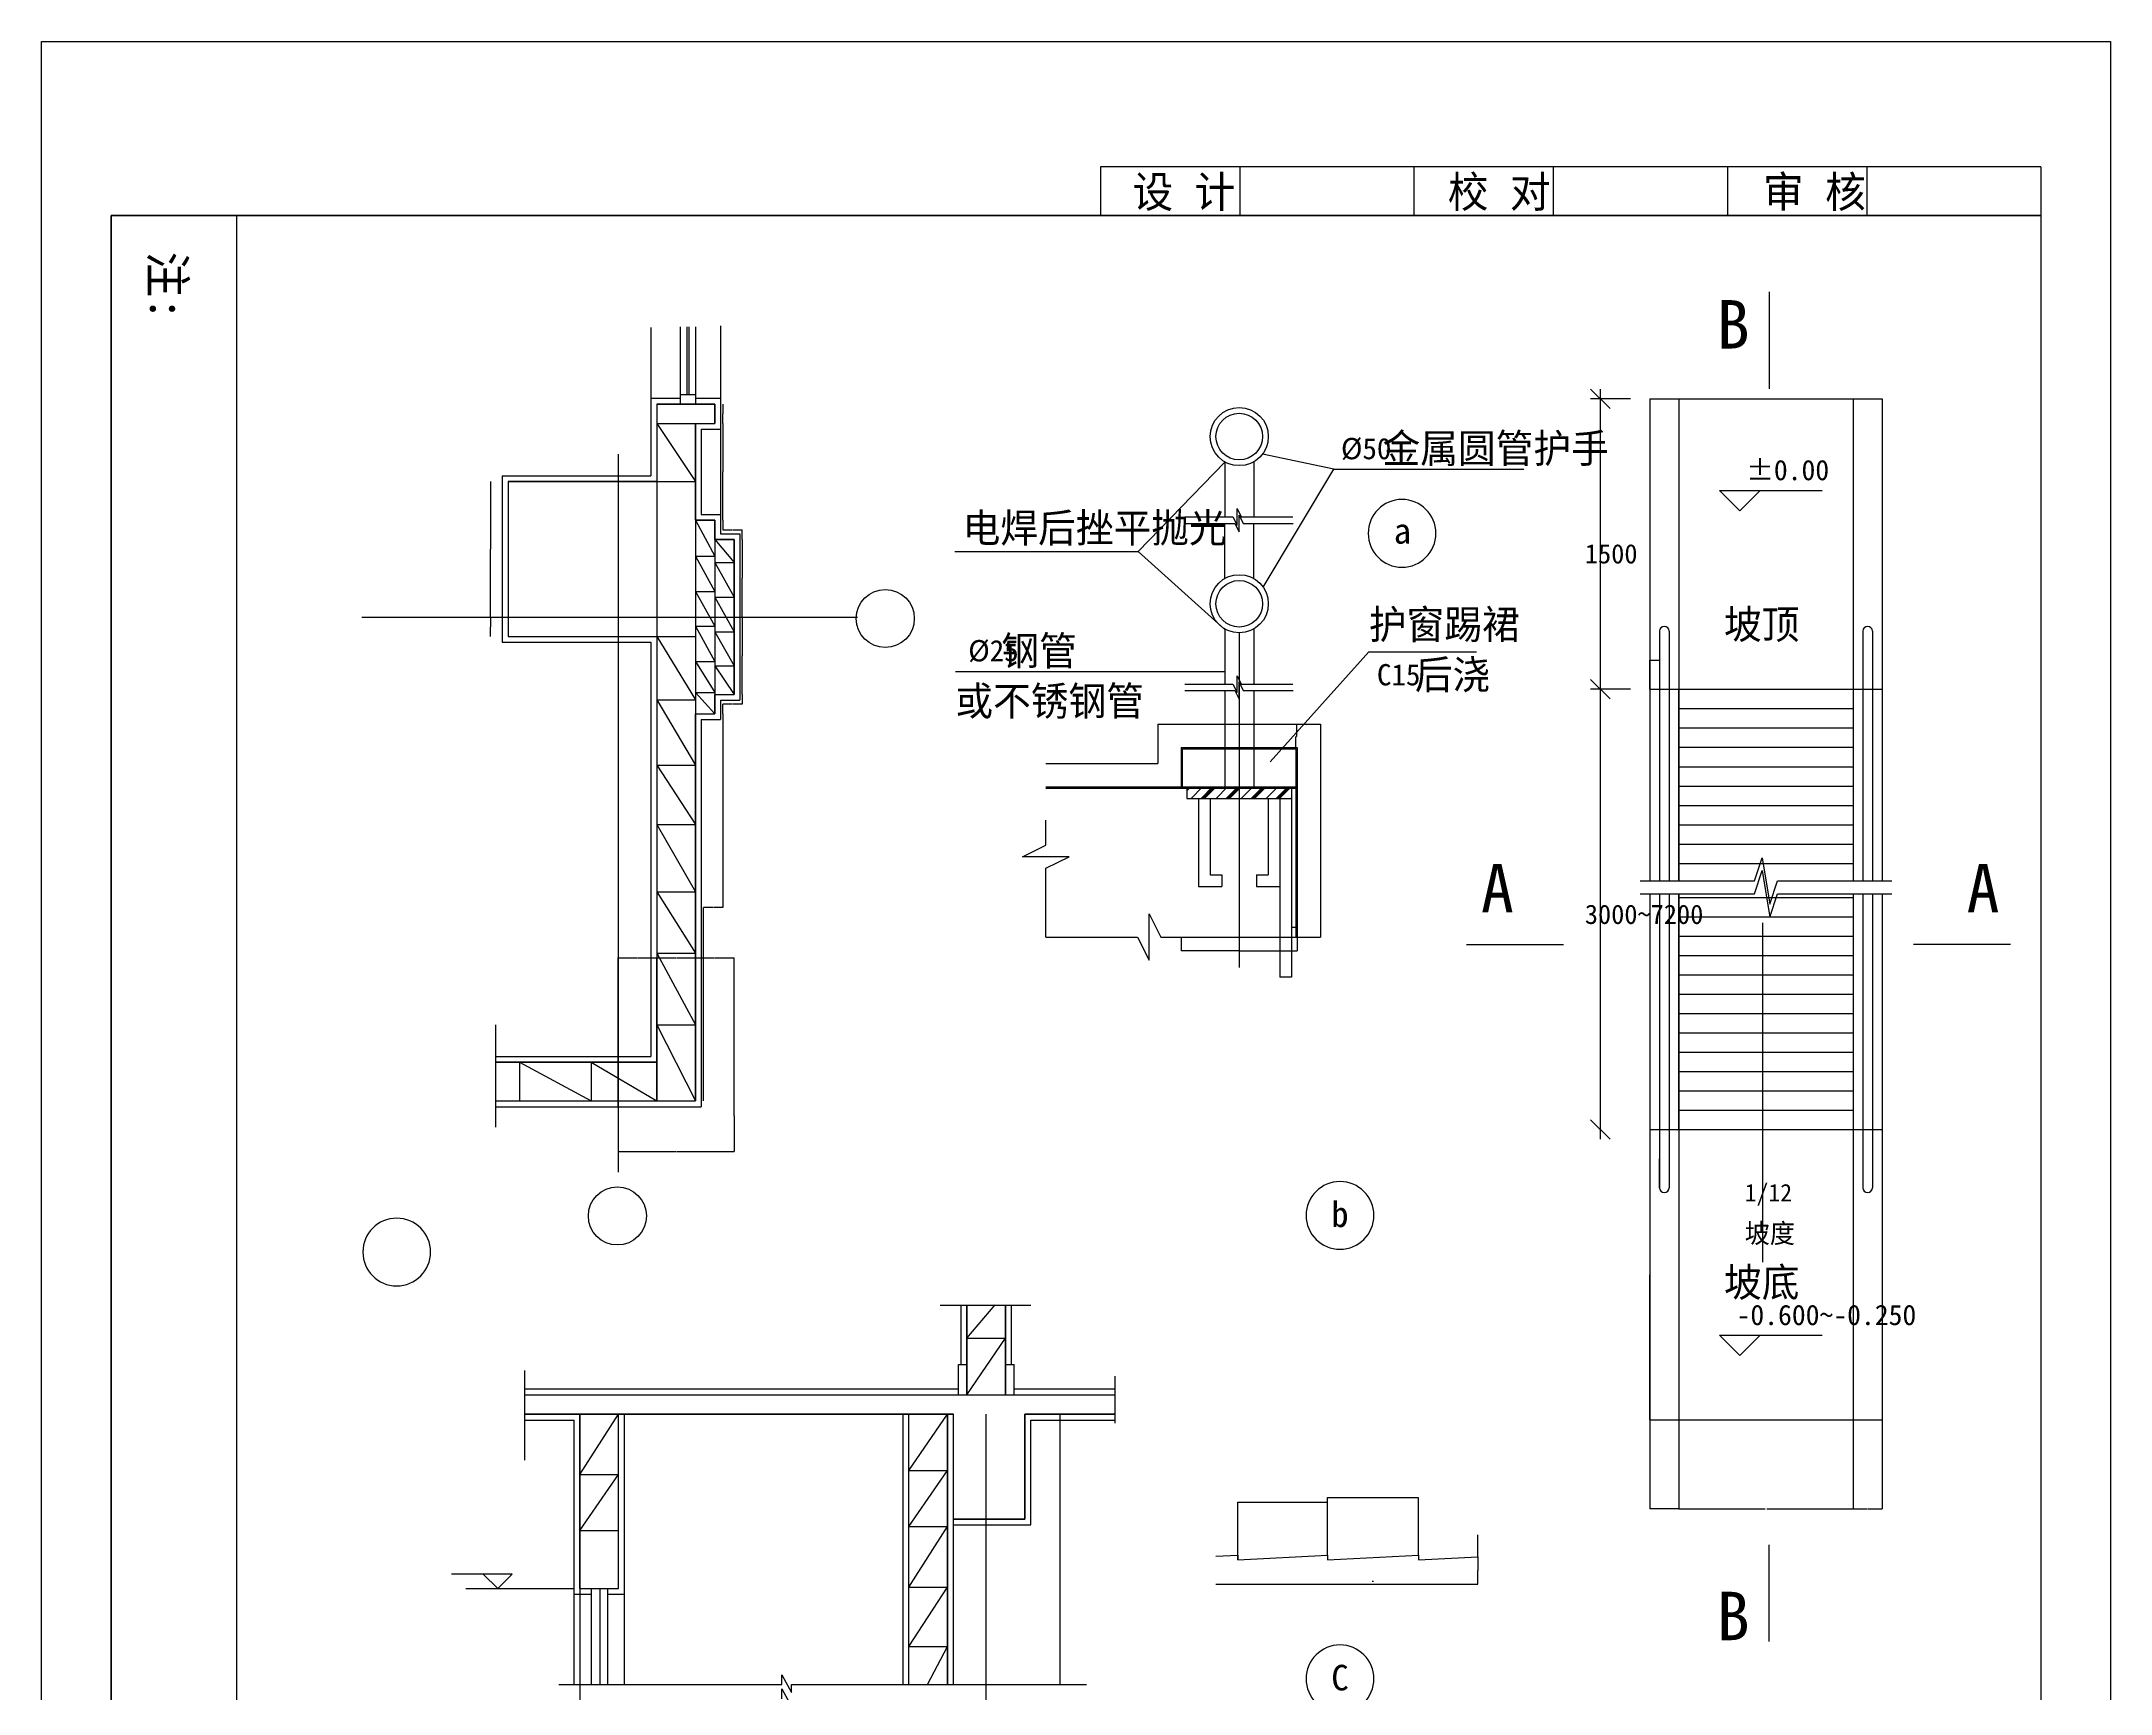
# Model space of a CAD drawing. Header units: metres. Extents: x 44350 to 55042, y 4554 to 19674.
# Drawn here: x 44350 to 55042, y 11138 to 19674 of the extents above; entities that cross this region are included whole.
import ezdxf

# ---------------------------------------------------------------- set-up
doc = ezdxf.new("R2010")
doc.units = ezdxf.units.M
for name, color, linetype in [('DIMENSION$', 3, 'Continuous'), ('HA', 43, 'Continuous'), ('PL', 5, 'Continuous'), ('PUB_DIM', 3, 'Continuous'), ('PUB_TEXT', 142, 'Continuous'), ('PUB_WALL', 255, 'Continuous'), ('STAIR', 2, 'Continuous'), ('TK', 143, 'Continuous'), ('WALL', 7, 'Continuous'), ('XU1', 2, 'Continuous')]:
    doc.layers.add(name, color=color, linetype=linetype)
doc.dimstyles.get("Standard").update_dxf_attribs({"dimtxt": 2.5, "dimasz": 2.5, "dimexe": 1.25, "dimexo": 0.625, "dimtad": 1, "dimcen": 2.5, "dimazin": 3, "dimtfac": 1, "dimtmove": 0, "dimatfit": 3})
pattern_1 = [(45, (0, 0), (-1122.53, 1122.53), [])]

# ---------------------------------------------------------------- blocks, each defined once
blk = doc.blocks.new('_ARCHTICK')
at = {"color": 0, "linetype": 'BYBLOCK'}
blk.add_lwpolyline([(-0.5, -0.5), (0.5, 0.5)], dxfattribs=at)
blk = doc.blocks.new('*D1')
for p, q in [((47329.87, 14122.42), (47329.87, 13938.14)), ((47929.87, 14122.42), (47929.87, 13938.14)), ((47330.12, 13938.14), (47628.37, 13938.14)), ((47631.37, 13938.14), (47929.62, 13938.14))]:
    blk.add_line(p, q)
at = {"layer": 'Defpoints'}
for p in [(47329.87, 14122.42), (47929.87, 14122.42), (47329.87, 13938.14)]:
    blk.add_point(p, dxfattribs=at)
at = {"layer": 'DIMENSION$', "insert": (47629.87, 13938.14), "char_height": 1, "attachment_point": 5}
blk.add_mtext('600', dxfattribs=at)
blk = doc.blocks.new('*D2')
for p, q in [((47871.04, 17750), (47870.79, 17750)), ((47871.29, 17800), (47871.29, 17750)), ((47871.29, 17700), (47871.29, 17750)), ((47871.29, 17750), (47871.29, 17750)), ((47871.54, 17750), (47871.79, 17750))]:
    blk.add_line(p, q)
at = {"layer": 'Defpoints'}
for p in [(47871.29, 17800), (47871.29, 17750), (47871.29, 17700)]:
    blk.add_point(p, dxfattribs=at)
at = {"layer": 'DIMENSION$', "insert": (47871.29, 17751.125), "char_height": 1, "attachment_point": 5}
blk.add_mtext('0', dxfattribs=at)
blk = doc.blocks.new('*D3')
for p, q in [((47871.29, 17700), (47871.29, 17450)), ((47871.04, 17450), (47870.79, 17450)), ((47871.29, 17200), (47871.29, 17450)), ((47871.29, 17450), (47871.29, 17450)), ((47871.54, 17450), (47871.79, 17450))]:
    blk.add_line(p, q)
at = {"layer": 'Defpoints'}
for p in [(47871.29, 17700), (47871.29, 17450), (47871.29, 17200)]:
    blk.add_point(p, dxfattribs=at)
at = {"layer": 'DIMENSION$', "insert": (47871.29, 17451.125), "char_height": 1, "attachment_point": 5}
blk.add_mtext('0', dxfattribs=at)
blk = doc.blocks.new('*D4')
for p, q in [((47871.29, 17200), (47871.29, 17150)), ((47871.54, 17150), (47919.79, 17150)), ((47922.79, 17150), (47971.04, 17150)), ((47971.29, 17100), (47971.29, 17150))]:
    blk.add_line(p, q)
at = {"layer": 'Defpoints'}
for p in [(47871.29, 17200), (47871.29, 17150), (47971.29, 17100)]:
    blk.add_point(p, dxfattribs=at)
at = {"layer": 'DIMENSION$', "insert": (47921.29, 17150), "char_height": 1, "attachment_point": 5}
blk.add_mtext('100', dxfattribs=at)
blk = doc.blocks.new('*D5')
for p, q in [((47971.29, 17100), (47971.29, 16900)), ((47971.04, 16900), (47970.79, 16900)), ((47971.29, 16700), (47971.29, 16900)), ((47971.29, 16900), (47971.29, 16900)), ((47971.54, 16900), (47971.79, 16900))]:
    blk.add_line(p, q)
at = {"layer": 'Defpoints'}
for p in [(47971.29, 17100), (47971.29, 16900), (47971.29, 16700)]:
    blk.add_point(p, dxfattribs=at)
at = {"layer": 'DIMENSION$', "insert": (47971.29, 16901.125), "char_height": 1, "attachment_point": 5}
blk.add_mtext('0', dxfattribs=at)
blk = doc.blocks.new('*D6')
for p, q in [((47971.29, 16700), (47971.29, 16500)), ((47971.04, 16500), (47970.79, 16500)), ((47971.29, 16300), (47971.29, 16500)), ((47971.29, 16500), (47971.29, 16500)), ((47971.54, 16500), (47971.79, 16500))]:
    blk.add_line(p, q)
at = {"layer": 'Defpoints'}
for p in [(47971.29, 16700), (47971.29, 16500), (47971.29, 16300)]:
    blk.add_point(p, dxfattribs=at)
at = {"layer": 'DIMENSION$', "insert": (47971.29, 16501.125), "char_height": 1, "attachment_point": 5}
blk.add_mtext('0', dxfattribs=at)
blk = doc.blocks.new('*D7')
for p, q in [((47971.29, 16300), (47971.29, 16250)), ((47919.79, 16250), (47871.04, 16250)), ((47871.29, 16200), (47871.29, 16250)), ((47971.54, 16250), (47922.79, 16250))]:
    blk.add_line(p, q)
at = {"layer": 'Defpoints'}
for p in [(47971.29, 16300), (47871.29, 16200), (47971.29, 16250)]:
    blk.add_point(p, dxfattribs=at)
at = {"layer": 'DIMENSION$', "insert": (47921.29, 16250), "char_height": 1, "attachment_point": 5}
blk.add_mtext('100', dxfattribs=at)
blk = doc.blocks.new('*D8')
for p, q in [((47871.29, 16200), (47871.29, 15200)), ((47819.79, 15200), (47771.04, 15200)), ((47771.29, 14200), (47771.29, 15200)), ((47871.54, 15200), (47822.79, 15200))]:
    blk.add_line(p, q)
at = {"layer": 'Defpoints'}
for p in [(47871.29, 16200), (47871.29, 15200), (47771.29, 14200)]:
    blk.add_point(p, dxfattribs=at)
at = {"layer": 'DIMENSION$', "insert": (47821.29, 15200), "char_height": 1, "attachment_point": 5}
blk.add_mtext('100', dxfattribs=at)
blk = doc.blocks.new('*D9')
for p, q in [((46671.02, 17400), (46671.02, 17050)), ((46670.77, 17050), (46670.52, 17050)), ((46671.02, 16700), (46671.02, 17050)), ((46671.02, 17050), (46671.02, 17050)), ((46671.27, 17050), (46671.52, 17050))]:
    blk.add_line(p, q)
at = {"layer": 'Defpoints'}
for p in [(46671.02, 17400), (46671.02, 17050), (46671.02, 16700)]:
    blk.add_point(p, dxfattribs=at)
at = {"layer": 'DIMENSION$', "insert": (46671.02, 17051.125), "char_height": 1, "attachment_point": 5}
blk.add_mtext('0', dxfattribs=at)
blk = doc.blocks.new('*D10')
for p, q in [((46671.02, 16700), (46671.02, 16650)), ((46670.77, 16650), (46670.52, 16650)), ((46671.02, 16600), (46671.02, 16650)), ((46671.02, 16650), (46671.02, 16650)), ((46671.27, 16650), (46671.52, 16650))]:
    blk.add_line(p, q)
at = {"layer": 'Defpoints'}
for p in [(46671.02, 16700), (46671.02, 16650), (46671.02, 16600)]:
    blk.add_point(p, dxfattribs=at)
at = {"layer": 'DIMENSION$', "insert": (46671.02, 16651.125), "char_height": 1, "attachment_point": 5}
blk.add_mtext('0', dxfattribs=at)
blk = doc.blocks.new('*D11')
for p, q in [((47132.69, 11681.06), (47132.69, 11031.06)), ((47132.44, 11031.06), (47132.19, 11031.06)), ((47132.69, 10381.06), (47132.69, 11031.06)), ((47132.69, 11031.06), (47132.69, 11031.06)), ((47132.94, 11031.06), (47133.19, 11031.06))]:
    blk.add_line(p, q)
at = {"layer": 'Defpoints'}
for p in [(47132.69, 11681.06), (47132.69, 11031.06), (47132.69, 10381.06)]:
    blk.add_point(p, dxfattribs=at)
at = {"layer": 'DIMENSION$', "insert": (47132.69, 11032.185), "char_height": 1, "attachment_point": 5}
blk.add_mtext('2400', dxfattribs=at)
blk = doc.blocks.new('*D21')
for p, q in [((47329.87, 14170), (47329.87, 14939.44)), ((47330.12, 14939.44), (47428.37, 14939.44)), ((47431.37, 14939.44), (47529.62, 14939.44)), ((47529.87, 14200), (47529.87, 14939.44))]:
    blk.add_line(p, q)
at = {"layer": 'Defpoints'}
for p in [(47329.87, 14939.44), (47329.87, 14170), (47529.87, 14200)]:
    blk.add_point(p, dxfattribs=at)
at = {"insert": (47429.87, 14939.44), "char_height": 1, "attachment_point": 5}
blk.add_mtext('200', dxfattribs=at)
blk = doc.blocks.new('*D22')
for p, q in [((47529.87, 14200), (47529.87, 14939.44)), ((47530.12, 14939.44), (47628.37, 14939.44)), ((47631.37, 14939.44), (47729.62, 14939.44)), ((47729.87, 14200), (47729.87, 14939.44))]:
    blk.add_line(p, q)
at = {"layer": 'Defpoints'}
for p in [(47529.87, 14939.44), (47529.87, 14200), (47729.87, 14200)]:
    blk.add_point(p, dxfattribs=at)
at = {"insert": (47629.87, 14939.44), "char_height": 1, "attachment_point": 5}
blk.add_mtext('200', dxfattribs=at)
blk = doc.blocks.new('*D23')
for p, q in [((47729.87, 14200), (47729.87, 14939.44)), ((47730.12, 14939.44), (47828.37, 14939.44)), ((47831.37, 14939.44), (47929.62, 14939.44)), ((47929.87, 14122.42), (47929.87, 14939.44))]:
    blk.add_line(p, q)
at = {"layer": 'Defpoints'}
for p in [(47729.87, 14939.44), (47729.87, 14200), (47929.87, 14122.42)]:
    blk.add_point(p, dxfattribs=at)
at = {"insert": (47829.87, 14939.44), "char_height": 1, "attachment_point": 5}
blk.add_mtext('200', dxfattribs=at)
blk = doc.blocks.new('*D24')
for p, q in [((52811.31, 12551.38), (52811.31, 12092.06)), ((53711.31, 12551.38), (53711.31, 12092.06)), ((52811.56, 12092.06), (53257.31, 12092.06)), ((53265.31, 12092.06), (53711.06, 12092.06))]:
    blk.add_line(p, q)
at = {"layer": 'Defpoints'}
for p in [(52811.31, 12551.38), (53711.31, 12551.38), (52811.31, 12092.06)]:
    blk.add_point(p, dxfattribs=at)
at = {"layer": 'DIMENSION$', "insert": (53261.31, 12092.06), "char_height": 1, "attachment_point": 5}
blk.add_mtext('900~1500', dxfattribs=at)
blk = doc.blocks.new('*D25')
for p, q in [((52661.31, 12551.38), (52661.31, 12092.06)), ((52811.31, 12551.38), (52811.31, 12092.06)), ((52734.81, 12092.06), (52661.06, 12092.06)), ((52811.56, 12092.06), (52737.81, 12092.06))]:
    blk.add_line(p, q)
at = {"layer": 'Defpoints'}
for p in [(52661.31, 12551.38), (52811.31, 12551.38), (52811.31, 12092.06)]:
    blk.add_point(p, dxfattribs=at)
at = {"layer": 'DIMENSION$', "insert": (52736.31, 12092.06), "char_height": 1, "attachment_point": 5}
blk.add_mtext('150', dxfattribs=at)
blk = doc.blocks.new('*D26')
for p, q in [((53711.31, 12551.38), (53711.31, 12092.06)), ((53861.31, 12551.38), (53861.31, 12092.06)), ((53711.56, 12092.06), (53784.81, 12092.06)), ((53787.81, 12092.06), (53861.06, 12092.06))]:
    blk.add_line(p, q)
at = {"layer": 'Defpoints'}
for p in [(53711.31, 12551.38), (53861.31, 12551.38), (53711.31, 12092.06)]:
    blk.add_point(p, dxfattribs=at)
at = {"layer": 'DIMENSION$', "insert": (53786.31, 12092.06), "char_height": 1, "attachment_point": 5}
blk.add_mtext('150', dxfattribs=at)
blk = doc.blocks.new('*D27')
for p, q in [((52661.31, 14051.38), (52661.31, 13301.38)), ((52661.06, 13301.38), (52660.81, 13301.38)), ((52661.31, 12551.38), (52661.31, 13301.38)), ((52661.31, 13301.38), (52661.31, 13301.38)), ((52661.56, 13301.38), (52661.81, 13301.38))]:
    blk.add_line(p, q)
at = {"layer": 'Defpoints'}
for p in [(52661.31, 14051.38), (52661.31, 13301.38), (52661.31, 12551.38)]:
    blk.add_point(p, dxfattribs=at)
at = {"layer": 'DIMENSION$', "insert": (52661.31, 13302.505), "char_height": 1, "attachment_point": 5}
blk.add_mtext('0', dxfattribs=at)
blk = doc.blocks.new('*D33')
for p, q in [((50835.15, 16146.62), (50835.15, 16082.87)), ((50832.15, 16019.12), (50832.15, 16082.87)), ((50832.4, 16082.87), (50832.65, 16082.87)), ((50834.65, 16082.87), (50834.9, 16082.87))]:
    blk.add_line(p, q)
at = {"layer": 'Defpoints'}
for p in [(50835.15, 16146.62), (50832.15, 16082.87), (50832.15, 16019.12)]:
    blk.add_point(p, dxfattribs=at)
at = {"layer": 'PUB_DIM', "insert": (50833.65, 16082.87), "char_height": 1, "attachment_point": 5}
blk.add_mtext('20', dxfattribs=at)
blk = doc.blocks.new('*D34')
for p, q in [((50388.65, 14976.07), (50239.4, 14976.07)), ((50239.65, 15046.33), (50239.65, 14976.07)), ((50539.9, 14976.07), (50390.65, 14976.07)), ((50539.65, 15046.33), (50539.65, 14976.07))]:
    blk.add_line(p, q)
at = {"layer": 'Defpoints'}
for p in [(50239.65, 15046.33), (50539.65, 15046.33), (50539.65, 14976.07)]:
    blk.add_point(p, dxfattribs=at)
at = {"layer": 'PUB_DIM', "insert": (50389.65, 14976.07), "char_height": 1, "attachment_point": 5}
blk.add_mtext('55', dxfattribs=at)
blk = doc.blocks.new('*D35')
for p, q in [((50539.65, 15046.33), (50539.65, 14976.07)), ((50539.9, 14976.07), (50688.65, 14976.07)), ((50690.65, 14976.07), (50839.4, 14976.07)), ((50839.65, 15046.33), (50839.65, 14976.07))]:
    blk.add_line(p, q)
at = {"layer": 'Defpoints'}
for p in [(50539.65, 15046.33), (50539.65, 14976.07), (50839.65, 15046.33)]:
    blk.add_point(p, dxfattribs=at)
at = {"layer": 'PUB_DIM', "insert": (50689.65, 14976.07), "char_height": 1, "attachment_point": 5}
blk.add_mtext('55', dxfattribs=at)
blk = doc.blocks.new('*D36')
for p, q in [((50809.65, 15763.21), (50809.65, 15096.62)), ((50839.65, 15823.21), (50839.65, 15096.62)), ((50824.15, 15096.62), (50809.4, 15096.62)), ((50839.9, 15096.62), (50825.15, 15096.62))]:
    blk.add_line(p, q)
at = {"layer": 'Defpoints'}
for p in [(50809.65, 15763.21), (50839.65, 15823.21), (50839.65, 15096.62)]:
    blk.add_point(p, dxfattribs=at)
at = {"layer": 'PUB_DIM', "insert": (50824.65, 15096.62), "char_height": 1, "attachment_point": 5}
blk.add_mtext('6', dxfattribs=at)
blk = doc.blocks.new('*D37')
for p, q in [((50832.15, 16019.12), (50832.15, 15921.16)), ((50832.4, 15921.16), (50832.65, 15921.16)), ((50834.65, 15921.16), (50834.9, 15921.16)), ((50835.15, 15823.21), (50835.15, 15921.16))]:
    blk.add_line(p, q)
at = {"layer": 'Defpoints'}
for p in [(50832.15, 16019.12), (50832.15, 15921.16), (50835.15, 15823.21)]:
    blk.add_point(p, dxfattribs=at)
at = {"layer": 'PUB_DIM', "insert": (50833.65, 15921.16), "char_height": 1, "attachment_point": 5}
blk.add_mtext('30', dxfattribs=at)
blk = doc.blocks.new('*D38')
for p, q in [((50809.65, 15763.21), (50809.65, 14838.62)), ((50749.65, 15307.21), (50749.65, 14838.62)), ((50778.65, 14838.62), (50749.4, 14838.62)), ((50809.9, 14838.62), (50780.65, 14838.62))]:
    blk.add_line(p, q)
at = {"layer": 'Defpoints'}
for p in [(50809.65, 15763.21), (50749.65, 15307.21), (50809.65, 14838.62)]:
    blk.add_point(p, dxfattribs=at)
at = {"layer": 'PUB_DIM', "insert": (50779.65, 14838.62), "char_height": 1, "attachment_point": 5}
blk.add_mtext('80', dxfattribs=at)
blk = doc.blocks.new('*D39')
for p, q in [((51772.67, 11773.74), (51772.42, 11773.74)), ((51772.92, 11844.79), (51772.92, 11773.74)), ((51772.92, 11702.68), (51772.92, 11773.74)), ((51772.92, 11773.74), (51772.92, 11773.74)), ((51773.17, 11773.74), (51773.42, 11773.74))]:
    blk.add_line(p, q)
at = {"layer": 'Defpoints'}
for p in [(51772.92, 11844.79), (51772.92, 11773.74), (51772.92, 11702.68)]:
    blk.add_point(p, dxfattribs=at)
at = {"layer": 'DIMENSION$', "insert": (51772.92, 11774.865), "char_height": 1, "attachment_point": 5}
blk.add_mtext('20', dxfattribs=at)
blk = doc.blocks.new('*D40')
for p, q in [((51772.67, 11957.51), (51772.42, 11957.51)), ((51772.92, 11844.79), (51772.92, 11957.51)), ((51772.92, 11879.25), (51772.92, 11957.51)), ((51772.92, 11957.51), (51772.92, 11957.51)), ((51773.17, 11957.51), (51773.42, 11957.51))]:
    blk.add_line(p, q)
at = {"layer": 'Defpoints'}
for p in [(51772.92, 11957.51), (51772.92, 11879.25), (51772.92, 11844.79)]:
    blk.add_point(p, dxfattribs=at)
at = {"layer": 'DIMENSION$', "insert": (51772.92, 11958.635), "char_height": 1, "attachment_point": 5}
blk.add_mtext('6', dxfattribs=at)
blk = doc.blocks.new('*D41')
for p, q in [((50532.73, 11829.26), (50532.73, 12126.74)), ((50532.98, 12126.74), (50763.035, 12126.74)), ((50765.035, 12126.74), (50995.09, 12126.74)), ((50995.34, 11852.99), (50995.34, 12126.74))]:
    blk.add_line(p, q)
at = {"layer": 'Defpoints'}
for p in [(50532.73, 12126.74), (50532.73, 11829.26), (50995.34, 11852.99)]:
    blk.add_point(p, dxfattribs=at)
at = {"layer": 'DIMENSION$', "insert": (50764.035, 12126.74), "char_height": 1, "attachment_point": 5}
blk.add_mtext('80', dxfattribs=at)
blk = doc.blocks.new('*D42')
for p, q in [((50995.34, 11852.99), (50995.34, 12150.63)), ((50995.59, 12150.63), (51229.315, 12150.63)), ((51231.315, 12150.63), (51465.04, 12150.63)), ((51465.29, 11852.99), (51465.29, 12150.63))]:
    blk.add_line(p, q)
at = {"layer": 'Defpoints'}
for p in [(50995.34, 12150.63), (50995.34, 11852.99), (51465.29, 11852.99)]:
    blk.add_point(p, dxfattribs=at)
at = {"layer": 'DIMENSION$', "insert": (51230.315, 12150.63), "char_height": 1, "attachment_point": 5}
blk.add_mtext('80', dxfattribs=at)
blk = doc.blocks.new('*D43')
for p, q in [((52711.31, 16626.83), (52711.31, 16476.83)), ((52661.31, 16326.83), (52661.31, 16476.83)), ((52661.56, 16476.83), (52685.31, 16476.83)), ((52687.31, 16476.83), (52711.06, 16476.83))]:
    blk.add_line(p, q)
at = {"layer": 'Defpoints'}
for p in [(52711.31, 16626.83), (52661.31, 16476.83), (52661.31, 16326.83)]:
    blk.add_point(p, dxfattribs=at)
at = {"layer": 'DIMENSION$', "insert": (52686.31, 16476.83), "char_height": 1, "attachment_point": 5}
blk.add_mtext('50', dxfattribs=at)
blk = doc.blocks.new('*D44')
for p, q in [((52711.31, 14051.38), (52711.31, 13901.38)), ((52711.06, 13901.38), (52710.81, 13901.38)), ((52711.31, 13751.38), (52711.31, 13901.38)), ((52711.31, 13901.38), (52711.31, 13901.38)), ((52711.56, 13901.38), (52711.81, 13901.38))]:
    blk.add_line(p, q)
at = {"layer": 'Defpoints'}
for p in [(52711.31, 14051.38), (52711.31, 13901.38), (52711.31, 13751.38)]:
    blk.add_point(p, dxfattribs=at)
at = {"layer": 'DIMENSION$', "insert": (52711.31, 13902.505), "char_height": 1, "attachment_point": 5}
blk.add_mtext('0', dxfattribs=at)

msp = doc.modelspace()

# ---------------------------------------------------------------- hatches: boundary and pattern name
h = msp.add_hatch()
h.set_pattern_fill('AN33C', scale=500)
h.set_pattern_definition(pattern_1)
h.paths.add_polyline_path([(50464.65, 16019.12), (50247.15, 16019.12), (50247.15, 15823.21), (50464.65, 15823.21)])
h.paths.add_polyline_path([(50832.15, 16019.12), (50614.65, 16019.12), (50614.65, 15823.21), (50809.65, 15823.21), (50832.15, 15823.21)])
h = msp.add_hatch()
h.set_pattern_fill('AN31C', scale=500)
h.set_pattern_definition(pattern_1)
h.paths.add_polyline_path([(49540.37, 15818.71), (49540.37, 15521.75), (49420.37, 15461.75), (49660.37, 15461.75), (49540.37, 15401.75), (49540.37, 15046.33), (50014.88, 15046.33), (50074.88, 14926.33), (50074.88, 15166.33), (50134.88, 15046.33), (50835.15, 15046.33), (50835.15, 15818.71), (50809.65, 15818.71), (50809.65, 15763.21), (50749.65, 15763.21), (50749.65, 15307.21), (50629.65, 15307.21), (50629.65, 15367.21), (50689.65, 15367.21), (50689.65, 15763.21), (50389.65, 15763.21), (50389.65, 15367.21), (50449.65, 15367.21), (50449.65, 15307.21), (50329.65, 15307.21), (50329.65, 15763.21), (50269.65, 15763.21), (50269.65, 15818.71)])
h.paths.add_polyline_path([(50329.65, 15307.21), (50449.65, 15307.21), (50449.65, 15367.21), (50389.65, 15367.21), (50389.65, 15763.21), (50329.65, 15763.21)])
h.paths.add_polyline_path([(50689.65, 15367.21), (50629.65, 15367.21), (50629.65, 15307.21), (50749.65, 15307.21), (50749.65, 15763.21), (50689.65, 15763.21)])
h = msp.add_hatch()
h.set_pattern_fill('AR-SAND', scale=50)
h.paths.add_polyline_path([(51772.92, 11844.79), (51466.48, 11829.32), (51465.29, 11852.99), (50995.34, 11829.26), (50995.34, 11852.99), (50532.73, 11829.26), (50532.73, 11852.99), (50419.12, 11847.25), (50419.12, 11702.68), (51772.92, 11702.68)])
at = {"layer": 'HA'}
h = msp.add_hatch(dxfattribs=at)
h.set_pattern_fill('STEEL', scale=12)
h.paths.add_polyline_path([(50809.65, 15763.21), (50809.65, 15823.21), (50269.65, 15823.21), (50269.65, 15763.21)])

# ---------------------------------------------------------------- linework, layer by layer
for p, q in [((52661.31, 17826.83), (53861.31, 17826.83)), ((52661.31, 17826.83), (52661.31, 15336.36)), ((52811.31, 17826.83), (52811.31, 15336.36)), ((53711.31, 17826.83), (53711.31, 15336.36)), ((53861.31, 17826.83), (53861.31, 15336.36)), ((50464.65, 17502.22), (50464.65, 17217.43)), ((50614.89, 17502.22), (50614.89, 17217.43)), ((50464.65, 16898.62), (50464.65, 17183.42)), ((50614.89, 16898.62), (50614.89, 17183.42)), ((50464.65, 16638.4), (50464.65, 16353.61)), ((50614.89, 16638.4), (50614.89, 16353.61)), ((52711.31, 16626.83), (52711.31, 15336.36)), ((52761.31, 16626.83), (52761.31, 15336.36)), ((53761.31, 16626.83), (53761.31, 15336.36)), ((53811.31, 16626.83), (53811.31, 15336.36)), ((50464.65, 16319.6), (50464.65, 15823.21)), ((50614.65, 16319.6), (50614.65, 15823.21)), ((52661.31, 16326.83), (53861.31, 16326.83)), ((50119.65, 16146.62), (50119.65, 15943.21)), ((50119.65, 16146.62), (50959.65, 16146.62)), ((50959.65, 16146.62), (50959.65, 15046.33)), ((49540.37, 15943.21), (50119.65, 15943.21)), ((50269.65, 15823.21), (50809.65, 15823.21)), ((50269.65, 15823.21), (50269.65, 15763.21)), ((50269.65, 15763.21), (50809.65, 15763.21)), ((50329.65, 15763.21), (50329.65, 15307.21)), ((50389.65, 15763.21), (50389.65, 15367.21)), ((50689.65, 15763.21), (50689.65, 15367.21)), ((50749.65, 15763.21), (50749.65, 15307.21)), ((50809.65, 15823.21), (50809.65, 15763.21)), ((50329.65, 15307.21), (50449.65, 15307.21)), ((50389.65, 15367.21), (50449.65, 15367.21)), ((50449.65, 15367.21), (50449.65, 15307.21)), ((50629.65, 15367.21), (50629.65, 15307.21)), ((50629.65, 15367.21), (50689.65, 15367.21)), ((50629.65, 15307.21), (50749.65, 15307.21)), ((52661.31, 15270.01), (52661.31, 12551.38)), ((52711.31, 15270.01), (52711.31, 13751.38)), ((52761.31, 15270.01), (52761.31, 13751.38)), ((52811.31, 15270.01), (52811.31, 12551.38)), ((53711.31, 15270.01), (53711.31, 12551.38)), ((53761.31, 15270.01), (53761.31, 13751.38)), ((53811.31, 15270.01), (53811.31, 13751.38)), ((53861.31, 15270.01), (53861.31, 12551.38)), ((52661.31, 14051.38), (53861.31, 14051.38)), ((48994, 13145.01), (49462.83, 13145.01)), ((49102.69, 12837.35), (49102.69, 13145.01)), ((49132.69, 12973.49), (49278.8, 13146.77)), ((49132.69, 12681.06), (49132.69, 13145.01)), ((49332.69, 12681.06), (49332.69, 13145.01)), ((49362.69, 12837.35), (49362.69, 13145.01)), ((49132.69, 12973.49), (49332.69, 12973.49)), ((49132.69, 12681.06), (49332.69, 12973.49)), ((49088.9, 12837.35), (49132.69, 12837.35)), ((49088.9, 12681.06), (49088.9, 12837.35)), ((49332.69, 12837.35), (49376.49, 12837.35)), ((49376.49, 12681.06), (49376.49, 12837.35)), ((46846.73, 12807.79), (46846.73, 12343.21)), ((49897.73, 12777.08), (49897.73, 12535.45)), ((46846.73, 12711.9), (49088.9, 12711.9)), ((46846.73, 12681.06), (49897.73, 12681.06)), ((49376.49, 12711.9), (49897.73, 12711.9)), ((46846.73, 12581.06), (49062.69, 12581.06)), ((46846.73, 12551.06), (47102.69, 12551.06)), ((47102.69, 11184.21), (47102.69, 12551.06)), ((47132.69, 12268.83), (47332.69, 12581.06)), ((47132.69, 11681.06), (47132.69, 12581.06)), ((47332.69, 11681.06), (47332.69, 12581.06)), ((47362.69, 11184.21), (47362.69, 12581.06)), ((48802.69, 11184.21), (48802.69, 12581.06)), ((48832.69, 11184.21), (48832.69, 12581.06)), ((48832.69, 12290.81), (49032.69, 12581.06)), ((49032.69, 11184.21), (49032.69, 12581.06)), ((49062.69, 11184.21), (49062.69, 12581.06)), ((49432.69, 12039.03), (49432.69, 12581.06)), ((49432.69, 12581.06), (49897.73, 12581.06)), ((49462.69, 12009.03), (49462.69, 12551.06)), ((49462.69, 12551.06), (49897.73, 12551.06)), ((49614.37, 11184.21), (49614.37, 12581.06)), ((52661.31, 12551.38), (53861.31, 12551.38)), ((47132.69, 12268.83), (47332.69, 12268.83)), ((47132.69, 11981.06), (47332.69, 12268.83)), ((48832.69, 12290.81), (49032.69, 12290.81)), ((48832.69, 12001.84), (49032.69, 12290.81)), ((47132.69, 11981.06), (47332.69, 11981.06)), ((48832.69, 12001.84), (49032.69, 12001.84)), ((48832.69, 11687.38), (49032.69, 12001.84)), ((49062.69, 12039.03), (49432.69, 12039.03)), ((49062.69, 12009.03), (49462.69, 12009.03)), ((50419.12, 11847.25), (50532.73, 11852.99)), ((50532.73, 11829.26), (50995.34, 11852.99)), ((50995.34, 11829.26), (51465.29, 11852.99)), ((51465.29, 11829.26), (51772.92, 11844.79)), ((46543.33, 11681.06), (47102.69, 11681.06)), ((47132.69, 11681.06), (47332.69, 11681.06)), ((47193.08, 11184.21), (47193.08, 11681.06)), ((47238.3, 11184.21), (47238.3, 11681.06)), ((47277.88, 11184.21), (47277.88, 11681.06)), ((48832.69, 11687.38), (49032.69, 11687.38)), ((48832.69, 11381.41), (49032.69, 11687.38)), ((50419.12, 11702.68), (51772.92, 11702.68)), ((47102.69, 11651.06), (47193.08, 11651.06)), ((47277.88, 11651.06), (47362.69, 11651.06)), ((48832.69, 11381.41), (49032.69, 11381.41)), ((48929.57, 11184.21), (49032.69, 11381.41)), ((47024.06, 11184.21), (48176.74, 11184.21)), ((48226.52, 11184.21), (49750.94, 11184.21))]:
    msp.add_line(p, q)
for points in [[(51205.99, 17132.36, 1), (51555.99, 17132.36, 1)], [(50885.36, 13608.2, 1), (51235.36, 13608.2, 1)], [(46011.34, 13419.09, 1), (46361.34, 13419.09, 1)], [(50885.36, 11214.06, 1), (51235.36, 11214.06, 1)]]:
    msp.add_lwpolyline(points, format="xyb", close=True)
for points in [[(50419.12, 11847.25), (50532.73, 11852.99), (50532.73, 11829.26), (50995.34, 11852.99), (50995.34, 11829.26), (51465.29, 11852.99), (51466.48, 11829.32), (51772.92, 11844.79)], [(46633.01, 11754.81), (46708.01, 11679.81), (46783.01, 11754.81), (46468.68, 11754.81)], [(50419.12, 11702.68), (51772.92, 11702.68)]]:
    msp.add_lwpolyline(points)
for centre, radius in [((50539.77, 17632.33), 150.24), ((50539.77, 17632.33), 120.19), ((50539.77, 16768.51), 150.24), ((48710.81, 16692.43), 150), ((50539.77, 16768.51), 120.19), ((47326.44, 13605.5), 150)]:
    msp.add_circle(centre, radius)
for centre, start, end in [((52736.31, 16626.83), 0, 180), ((53786.31, 16626.83), 0, 180), ((52736.31, 13751.38), 180, 0), ((53786.31, 13751.38), 180, 0)]:
    msp.add_arc(centre, 25, start, end)
at = {"layer": 'DIMENSION$'}
for p, q in [((47499.87, 18195.77), (47499.87, 17430)), ((47650.5, 18198.71), (47650.5, 17800)), ((47685.1, 18198.71), (47685.1, 17850.54)), ((47695.75, 18198.71), (47695.75, 17850.54)), ((47729.87, 18198.71), (47729.87, 17800)), ((47859.87, 18205.29), (47859.87, 17130)), ((52405.57, 16276.83), (52405.57, 17876.83)), ((47499.87, 17830), (47650.5, 17830)), ((47529.87, 17800), (47529.87, 14200)), ((47529.87, 17800), (47829.87, 17800)), ((47650.5, 17850.54), (47729.87, 17850.54)), ((47729.87, 17830), (47859.87, 17830)), ((47829.87, 17800), (47829.87, 17700)), ((52561.31, 17826.83), (52355.57, 17826.83)), ((47529.87, 17700), (47829.87, 17700)), ((47529.87, 17700), (47729.87, 17400)), ((47729.87, 17700), (47729.87, 14200)), ((47759.87, 17670), (47759.87, 17230)), ((47759.87, 17670), (47859.87, 17670)), ((46731.41, 17430), (46731.41, 16570)), ((46731.41, 17430), (47499.87, 17430)), ((46761.41, 17400), (47729.87, 17400)), ((46761.41, 17400), (46761.41, 16600)), ((47759.87, 17230), (47859.87, 17230)), ((47729.87, 17200), (47829.87, 17200)), ((47729.87, 17200), (47829.87, 17013.94)), ((47829.87, 17200), (47829.87, 16200)), ((47859.87, 17130), (47959.87, 17130)), ((47959.87, 17130), (47959.87, 16270)), ((47729.87, 17013.94), (47829.87, 17013.94)), ((47729.87, 17013.94), (47829.87, 16831.52)), ((47829.87, 17100), (47929.87, 17100)), ((47829.87, 17100), (47929.87, 16981.1)), ((47929.87, 17100), (47929.87, 16300)), ((47829.87, 16981.1), (47929.87, 16981.1)), ((47829.87, 16981.1), (47929.87, 16801.86)), ((47729.87, 16831.52), (47829.87, 16831.52)), ((47729.87, 16831.52), (47829.87, 16652.76)), ((47829.87, 16801.86), (47929.87, 16801.86)), ((47829.87, 16801.86), (47929.87, 16624.12)), ((46761.41, 16600), (47729.87, 16600)), ((47529.87, 16600), (47729.87, 16272.64)), ((47729.87, 16652.76), (47829.87, 16652.76)), ((47729.87, 16652.76), (47829.87, 16470.34)), ((47829.87, 16624.12), (47929.87, 16624.12)), ((47829.87, 16624.12), (47929.87, 16447.87)), ((46731.41, 16570), (47499.87, 16570)), ((47499.87, 16570), (47499.87, 14430)), ((47729.87, 16470.34), (47829.87, 16470.34)), ((47729.87, 16470.34), (47829.87, 16309.49)), ((47829.87, 16447.87), (47929.87, 16447.87)), ((47829.87, 16447.87), (47929.87, 16300)), ((52405.57, 14001.38), (52405.57, 16376.83)), ((47529.87, 16272.64), (47729.87, 16272.64)), ((47529.87, 16272.64), (47729.87, 15934.38)), ((47729.87, 16309.49), (47829.87, 16309.49)), ((47729.87, 16309.49), (47829.87, 16200)), ((47829.87, 16300), (47929.87, 16300)), ((47859.87, 16270), (47959.87, 16270)), ((47859.87, 16270), (47859.87, 16170)), ((52561.31, 16326.83), (52355.57, 16326.83)), ((47729.87, 16200), (47829.87, 16200)), ((47759.87, 16170), (47859.87, 16170)), ((47759.87, 16170), (47759.87, 14170)), ((47529.87, 15934.38), (47729.87, 15934.38)), ((47529.87, 15934.38), (47729.87, 15628.84)), ((47529.87, 15628.84), (47729.87, 15628.84)), ((47529.87, 15628.84), (47729.87, 15279.67)), ((47529.87, 15279.67), (47729.87, 15279.67)), ((47529.87, 15279.67), (47729.87, 14963.22)), ((47529.87, 14963.22), (47729.87, 14963.22)), ((47529.87, 14963.22), (47729.87, 14592.22)), ((46696.83, 14592.47), (46696.83, 14064.36)), ((47529.87, 14592.22), (47729.87, 14592.22)), ((47529.87, 14592.22), (47729.87, 14200)), ((46696.83, 14430), (47499.87, 14430)), ((46696.83, 14400), (47529.87, 14400)), ((46820.12, 14400), (46820.12, 14200)), ((46820.12, 14400), (47191.37, 14200)), ((47191.37, 14400), (47191.37, 14200)), ((47191.37, 14400), (47529.87, 14200)), ((46696.83, 14200), (47729.87, 14200)), ((46696.83, 14170), (47759.87, 14170)), ((48176.74, 11184.21), (48176.74, 11235.1)), ((48176.74, 11235.1), (48226.52, 11143.91)), ((48176.74, 11110.25), (48176.74, 11161.63)), ((48176.74, 11161.63), (48226.52, 11070.43)), ((48226.52, 11143.91), (48226.52, 11184.21))]:
    msp.add_line(p, q, dxfattribs=at)
at = {"layer": 'HA'}
msp.add_line((50539.73, 16618.27), (50539.65, 14889.7), dxfattribs=at)
at = {"layer": 'PL'}
for points in [[(47529.87, 17800), (47529.87, 17400), (46761.41, 17400), (46761.41, 16600), (47529.87, 16600), (47529.87, 14400), (46696.83, 14400)], [(47729.87, 17700), (47829.87, 17700), (47829.87, 17800), (47529.87, 17800)], [(46696.83, 14200), (47729.87, 14200), (47729.87, 16200), (47829.87, 16200), (47829.87, 16300), (47929.87, 16300), (47929.87, 17100), (47829.87, 17100), (47829.87, 17200), (47729.87, 17200), (47729.87, 17700)], [(47529.87, 17700), (47729.87, 17700)], [(47529.87, 17400), (47729.87, 17400)], [(49132.69, 13145.01), (49132.69, 12681.06)], [(49332.69, 13145.01), (49332.69, 12681.06)], [(46846.73, 12681.06), (49897.73, 12681.06)], [(49897.73, 12581.06), (49432.69, 12581.06), (49432.69, 12039.03), (49062.69, 12039.03), (49062.69, 12581.06), (46846.73, 12581.06)], [(47132.69, 12581.06), (47132.69, 11681.06), (47332.69, 11681.06), (47332.69, 12581.06)], [(48832.69, 11184.21), (48832.69, 12581.06)], [(49032.69, 12581.06), (49032.69, 11184.21)]]:
    msp.add_lwpolyline(points, dxfattribs=at)
at = {"layer": 'PUB_DIM'}
for p, q in [((53126.42, 17249.38), (53021.42, 17354.38)), ((53021.42, 17354.38), (53231.42, 17354.38)), ((53231.42, 17354.38), (53126.42, 17249.38)), ((53126.42, 17354.38), (53552.42, 17354.38)), ((53021.42, 12989.05), (53231.42, 12989.05)), ((53126.42, 12884.05), (53021.42, 12989.05)), ((53126.42, 12989.05), (53552.42, 12989.05)), ((53231.42, 12989.05), (53126.42, 12884.05))]:
    msp.add_line(p, q, dxfattribs=at)
for points in [[(53277.08, 18379.81), (53277.08, 17879.81)], [(53243.8, 15119.99), (53243.8, 13366.12)], [(51714.75, 15008.41), (52214.75, 15008.41)], [(54524.3, 15008.41), (54024.3, 15008.41)], [(53277.08, 11406.1), (53277.08, 11906.1)]]:
    msp.add_lwpolyline(points, dxfattribs=at)
at = {"layer": 'PUB_TEXT'}
for p, q in [((51028.59, 17464.34), (50659.3, 17541.31)), ((50017.71, 17038.39), (50464.65, 17499.75)), ((50662.68, 16854.91), (51028.59, 17464.34)), ((51028.59, 17464.34), (52010.28, 17464.34)), ((49069.69, 17038.39), (50017.71, 17038.39)), ((50464.65, 16635.93), (50017.71, 17038.39)), ((51210.2, 16519.93), (50700.19, 15951.96)), ((51210.2, 16519.93), (51765.35, 16519.93)), ((49073.5, 16418.26), (50464.65, 16418.26))]:
    msp.add_line(p, q, dxfattribs=at)
at = {"layer": 'PUB_WALL'}
for points in [[(50247.15, 15823.21), (50247.15, 16019.12), (50832.15, 16019.12), (50832.15, 15046.33)], [(49540.37, 15815.71), (50839.65, 15815.71)]]:
    msp.add_lwpolyline(points, dxfattribs=at)
at = {"layer": 'STAIR'}
for p, q in [((50258.38, 17217.43), (50507.21, 17217.43)), ((50507.21, 17217.43), (50528.84, 17174.16)), ((50528.84, 17260.7), (50550.48, 17217.43)), ((50528.84, 17174.16), (50528.84, 17260.7)), ((50538.78, 17226.69), (50560.42, 17183.42)), ((50538.78, 17140.15), (50538.78, 17226.69)), ((50550.48, 17217.43), (50816.95, 17217.43)), ((50258.14, 17183.42), (50517.15, 17183.42)), ((50517.15, 17183.42), (50538.78, 17140.15)), ((50560.42, 17183.42), (50817.62, 17183.42)), ((50528.84, 16396.88), (50550.48, 16353.61)), ((50528.84, 16310.34), (50528.84, 16396.88)), ((50538.78, 16362.87), (50560.42, 16319.6)), ((50538.78, 16276.33), (50538.78, 16362.87)), ((50258.14, 16319.6), (50517.15, 16319.6)), ((50258.38, 16353.61), (50507.21, 16353.61)), ((50507.21, 16353.61), (50528.84, 16310.34)), ((50517.15, 16319.6), (50538.78, 16276.33)), ((50550.48, 16353.61), (50816.95, 16353.61)), ((50560.42, 16319.6), (50817.62, 16319.6)), ((52811.31, 15336.36), (52811.31, 16326.83)), ((52811.31, 16326.83), (52811.31, 15336.36)), ((52811.31, 16326.83), (53711.31, 16326.83)), ((53711.31, 16326.83), (53711.31, 15336.36)), ((53711.31, 16326.83), (53711.31, 15336.36)), ((52811.31, 16226.83), (53711.31, 16226.83)), ((52811.31, 16126.83), (53711.31, 16126.83)), ((52811.31, 16026.83), (53711.31, 16026.83)), ((52811.31, 15926.83), (53711.31, 15926.83)), ((52811.31, 15826.83), (53711.31, 15826.83)), ((52811.31, 15726.83), (53711.31, 15726.83)), ((49540.37, 15521.75), (49540.37, 15649.93)), ((52811.31, 15626.83), (53711.31, 15626.83)), ((49420.37, 15461.75), (49540.37, 15521.75)), ((52811.31, 15526.83), (53711.31, 15526.83)), ((49660.37, 15461.75), (49420.37, 15461.75)), ((49540.37, 15401.75), (49660.37, 15461.75)), ((49540.37, 15046.33), (49540.37, 15401.75)), ((52811.31, 15426.83), (53711.31, 15426.83)), ((53201.31, 15336.36), (53241.31, 15456.36)), ((53241.31, 15456.36), (53281.31, 15216.36)), ((52611.31, 15336.36), (53201.31, 15336.36)), ((53201.31, 15270.01), (53241.31, 15390.01)), ((53241.31, 15390.01), (53281.31, 15150.01)), ((53281.31, 15216.36), (53321.31, 15336.36)), ((53321.31, 15336.36), (53911.31, 15336.36)), ((52611.31, 15270.01), (53201.31, 15270.01)), ((52811.31, 14051.38), (52811.31, 15270.01)), ((52811.31, 15270.01), (52811.31, 14051.38)), ((52811.31, 15251.38), (53711.31, 15251.38)), ((53281.31, 15150.01), (53321.31, 15270.01)), ((53321.31, 15270.01), (53911.31, 15270.01)), ((53711.31, 15270.01), (53711.31, 14051.38)), ((53711.31, 15270.01), (53711.31, 14051.38)), ((50074.88, 15166.33), (50134.88, 15046.33)), ((50074.88, 14926.33), (50074.88, 15166.33)), ((52811.31, 15151.38), (53711.31, 15151.38)), ((49540.37, 15046.33), (50014.88, 15046.33)), ((50014.88, 15046.33), (50074.88, 14926.33)), ((50134.88, 15046.33), (50959.65, 15046.33)), ((52811.31, 15051.38), (53711.31, 15051.38)), ((52811.31, 14951.38), (53711.31, 14951.38)), ((52811.31, 14851.38), (53711.31, 14851.38)), ((52811.31, 14751.38), (53711.31, 14751.38)), ((52811.31, 14651.38), (53711.31, 14651.38)), ((52811.31, 14551.38), (53711.31, 14551.38)), ((52811.31, 14451.38), (53711.31, 14451.38)), ((52811.31, 14351.38), (53711.31, 14351.38)), ((52811.31, 14251.38), (53711.31, 14251.38)), ((52811.31, 14151.38), (53711.31, 14151.38))]:
    msp.add_line(p, q, dxfattribs=at)
at = {"layer": 'TK'}
for p, q in [((54682.25, 19026.2), (49822.25, 19026.2)), ((49822.25, 19026.2), (49822.25, 18774.2)), ((50542.25, 19026.2), (50542.25, 18774.2)), ((51442.25, 19026.2), (51442.25, 18774.2)), ((52162.25, 19026.2), (52162.25, 18774.2)), ((53062.25, 19026.2), (53062.25, 18774.2)), ((53782.25, 19026.2), (53782.25, 18774.2)), ((54682.25, 19026.2), (54682.25, 18774.2)), ((54682.25, 18774.2), (44710.25, 18774.2)), ((44710.25, 18774.2), (44710.25, 4914.2)), ((45358.25, 18774.2), (45358.25, 4914.2))]:
    msp.add_line(p, q, dxfattribs=at)
for points in [[(44350.25, 19674.2), (55042.25, 19674.2), (55042.25, 4554.2), (44350.25, 4554.2)], [(44710.25, 18774.2), (54682.25, 18774.2), (54682.25, 4914.2), (44710.25, 4914.2)]]:
    msp.add_lwpolyline(points, close=True, dxfattribs=at)
for points in [[(54682.25, 18774.2), (54682.25, 4914.2), (44710.25, 4914.2), (44710.25, 18774.2), (54682.25, 18774.2)], [(45358.25, 18774.2), (45358.25, 4914.2)]]:
    msp.add_lwpolyline(points, dxfattribs=at)
at = {"layer": 'WALL'}
for p, q in [((50239.65, 16026.62), (50839.65, 16026.62)), ((50239.65, 16026.62), (50239.65, 15823.21)), ((50839.65, 16026.62), (50839.65, 15046.33)), ((49540.37, 15823.21), (50839.65, 15823.21))]:
    msp.add_line(p, q, dxfattribs=at)
at = {"layer": 'XU1'}
for p, q in [((47329.87, 17541.17), (47329.87, 13831.52)), ((46006.72, 16700), (48567.72, 16700)), ((49232.69, 7281.67), (49232.69, 12581.06))]:
    msp.add_line(p, q, dxfattribs=at)

# ---------------------------------------------------------------- block references
at = {"layer": 'DIMENSION$', "xscale": 100, "yscale": 100, "zscale": 100}
for p, rotation in [((52405.57, 17826.83), 90), ((52405.57, 16326.83), 90), ((52405.57, 16326.83), 270), ((52405.57, 14051.38), 270)]:
    msp.add_blockref('_ARCHTICK', p, dxfattribs=dict(at, rotation=rotation))

# ---------------------------------------------------------------- texts
at = {"layer": 'DIMENSION$', "attachment_point": 1}
for s, insert, char_height in [('\\A1;1500', (52325.57, 17076.83), 100), ('3000~7200', (52325.57, 15214.12), 100), ('1/12', (53151.45, 13770.95), 90), ('坡度', (53151.45, 13565.74), 100)]:
    msp.add_mtext(s, dxfattribs=dict(at, insert=insert, char_height=char_height))
at = {"layer": 'PUB_DIM'}
for s, height, p in [('B', 250, (53006.9, 18087.38)), ('%%P0.00', 105, (53159.42, 17406.88)), ('A', 250, (51788.56, 15173.72)), ('A', 250, (54298.11, 15173.72)), ('-0.600~-0.250', 105, (53109.48, 13041.55)), ('B', 250, (53006.9, 11413.67))]:
    msp.add_text(s, height=height, dxfattribs=at).set_placement(p)
at = {"layer": 'PUB_TEXT'}
for s, height, p in [('金属圆管护手', 150, (51279.74, 17496.57)), ('%%c50', 110, (51065.27, 17515.31)), ('电焊后挫平抛光', 150, (49110.35, 17085.66)), ('a', 132, (51338.05, 17079.09)), ('护窗踢裙', 150, (51209.44, 16586.88)), ('坡顶', 150, (53044.56, 16586.88)), ('%%c25', 110, (49139.33, 16471.12)), ('钢管', 150, (49310.49, 16450.49)), ('后浇', 150, (51447.2, 16327.71)), ('或不锈钢管', 150, (49072.74, 16191.32)), ('C15', 110, (51251.32, 16346.89)), ('b', 132, (51015.27, 13548.32)), ('坡底', 150, (53044.56, 13187.87)), ('C', 132, (51015.27, 11154.18))]:
    msp.add_text(s, height=height, dxfattribs=at).set_placement(p)
at = {"layer": 'TK'}
for s, p in [('设 计', (49988.04, 18816.04)), ('校 对', (51617.05, 18816.04)), ('审 核', (53246.07, 18816.04))]:
    msp.add_text(s, height=162, dxfattribs=at).set_placement(p)
msp.add_text('注:', height=180, rotation=270, dxfattribs=at).set_placement((44912.1, 18588.07))

# ---------------------------------------------------------------- dimensions: what is measured, and where the dimension line sits
for base, p1, p2, picture, middle in [((47329.87, 14939.44), (47329.87, 14170), (47529.87, 14200), '*D21', (47429.87, 14939.44)), ((47529.87, 14939.44), (47529.87, 14200), (47729.87, 14200), '*D22', (47629.87, 14939.44)), ((47729.87, 14939.44), (47729.87, 14200), (47929.87, 14122.42), '*D23', (47829.87, 14939.44))]:
    dim = msp.add_linear_dim(base=base, p1=p1, p2=p2, dimstyle='Standard')
    dim.commit()
    dim.dimension.update_dxf_attribs({"geometry": picture, "text_midpoint": middle})
at = {"layer": 'DIMENSION$'}
for base, p1, p2, picture, middle in [((47871.29, 17750), (47871.29, 17800), (47871.29, 17700), '*D2', (47871.29, 17751.125)), ((47871.29, 17450), (47871.29, 17700), (47871.29, 17200), '*D3', (47871.29, 17451.125)), ((46671.02, 17050), (46671.02, 17400), (46671.02, 16700), '*D9', (46671.02, 17051.125)), ((47871.29, 17150), (47871.29, 17200), (47971.29, 17100), '*D4', (47921.29, 17150)), ((47971.29, 16900), (47971.29, 17100), (47971.29, 16700), '*D5', (47971.29, 16901.125)), ((46671.02, 16650), (46671.02, 16700), (46671.02, 16600), '*D10', (46671.02, 16651.125)), ((47971.29, 16500), (47971.29, 16700), (47971.29, 16300), '*D6', (47971.29, 16501.125)), ((52661.31, 16476.83), (52661.31, 16326.83), (52711.31, 16626.83), '*D43', (52686.31, 16476.83)), ((47971.29, 16250), (47971.29, 16300), (47871.29, 16200), '*D7', (47921.29, 16250)), ((47871.29, 15200), (47871.29, 16200), (47771.29, 14200), '*D8', (47821.29, 15200)), ((47329.87, 13938.14), (47329.87, 14122.42), (47929.87, 14122.42), '*D1', (47629.87, 13938.14)), ((52661.31, 13301.38), (52661.31, 12551.38), (52661.31, 14051.38), '*D27', (52661.31, 13302.505)), ((52711.31, 13901.38), (52711.31, 14051.38), (52711.31, 13751.38), '*D44', (52711.31, 13902.505)), ((52811.31, 12092.06), (52811.31, 12551.38), (52661.31, 12551.38), '*D25', (52736.31, 12092.06)), ((53711.31, 12092.06), (53711.31, 12551.38), (53861.31, 12551.38), '*D26', (53786.31, 12092.06))]:
    dim = msp.add_linear_dim(base=base, p1=p1, p2=p2, dimstyle='Standard', dxfattribs=at)
    dim.commit()
    dim.dimension.update_dxf_attribs({"geometry": picture, "text_midpoint": middle})
for base, p1, p2, text, picture, middle in [((52811.31, 12092.06), (52811.31, 12551.38), (53711.31, 12551.38), '900~1500', '*D24', (53261.31, 12092.06)), ((50532.73, 12126.74), (50532.73, 11829.26), (50995.34, 11852.99), '80', '*D41', (50764.035, 12126.74)), ((50995.34, 12150.63), (50995.34, 11852.99), (51465.29, 11852.99), '80', '*D42', (51230.315, 12150.63)), ((51772.92, 11957.51), (51772.92, 11844.79), (51772.92, 11879.25), '6', '*D40', (51772.92, 11958.635)), ((51772.92, 11773.74), (51772.92, 11702.68), (51772.92, 11844.79), '20', '*D39', (51772.92, 11774.865)), ((47132.69, 11031.06), (47132.69, 11681.06), (47132.69, 10381.06), '2400', '*D11', (47132.69, 11032.185))]:
    dim = msp.add_linear_dim(base=base, p1=p1, p2=p2, text=text, dimstyle='Standard', dxfattribs=at)
    dim.commit()
    dim.dimension.update_dxf_attribs({"geometry": picture, "text_midpoint": middle})
at = {"layer": 'PUB_DIM'}
for base, p1, p2, text, picture, middle in [((50832.15, 16082.87), (50832.15, 16019.12), (50835.15, 16146.62), '20', '*D33', (50833.65, 16082.87)), ((50832.15, 15921.16), (50832.15, 16019.12), (50835.15, 15823.21), '30', '*D37', (50833.65, 15921.16)), ((50809.65, 14838.62), (50809.65, 15763.21), (50749.65, 15307.21), '80', '*D38', (50779.65, 14838.62)), ((50839.65, 15096.62), (50839.65, 15823.21), (50809.65, 15763.21), '6', '*D36', (50824.65, 15096.62)), ((50539.65, 14976.07), (50539.65, 15046.33), (50239.65, 15046.33), '55', '*D34', (50389.65, 14976.07)), ((50539.65, 14976.07), (50539.65, 15046.33), (50839.65, 15046.33), '55', '*D35', (50689.65, 14976.07))]:
    dim = msp.add_linear_dim(base=base, p1=p1, p2=p2, text=text, dimstyle='Standard', dxfattribs=at)
    dim.commit()
    dim.dimension.update_dxf_attribs({"geometry": picture, "text_midpoint": middle})

doc.saveas('drawing.dxf')
